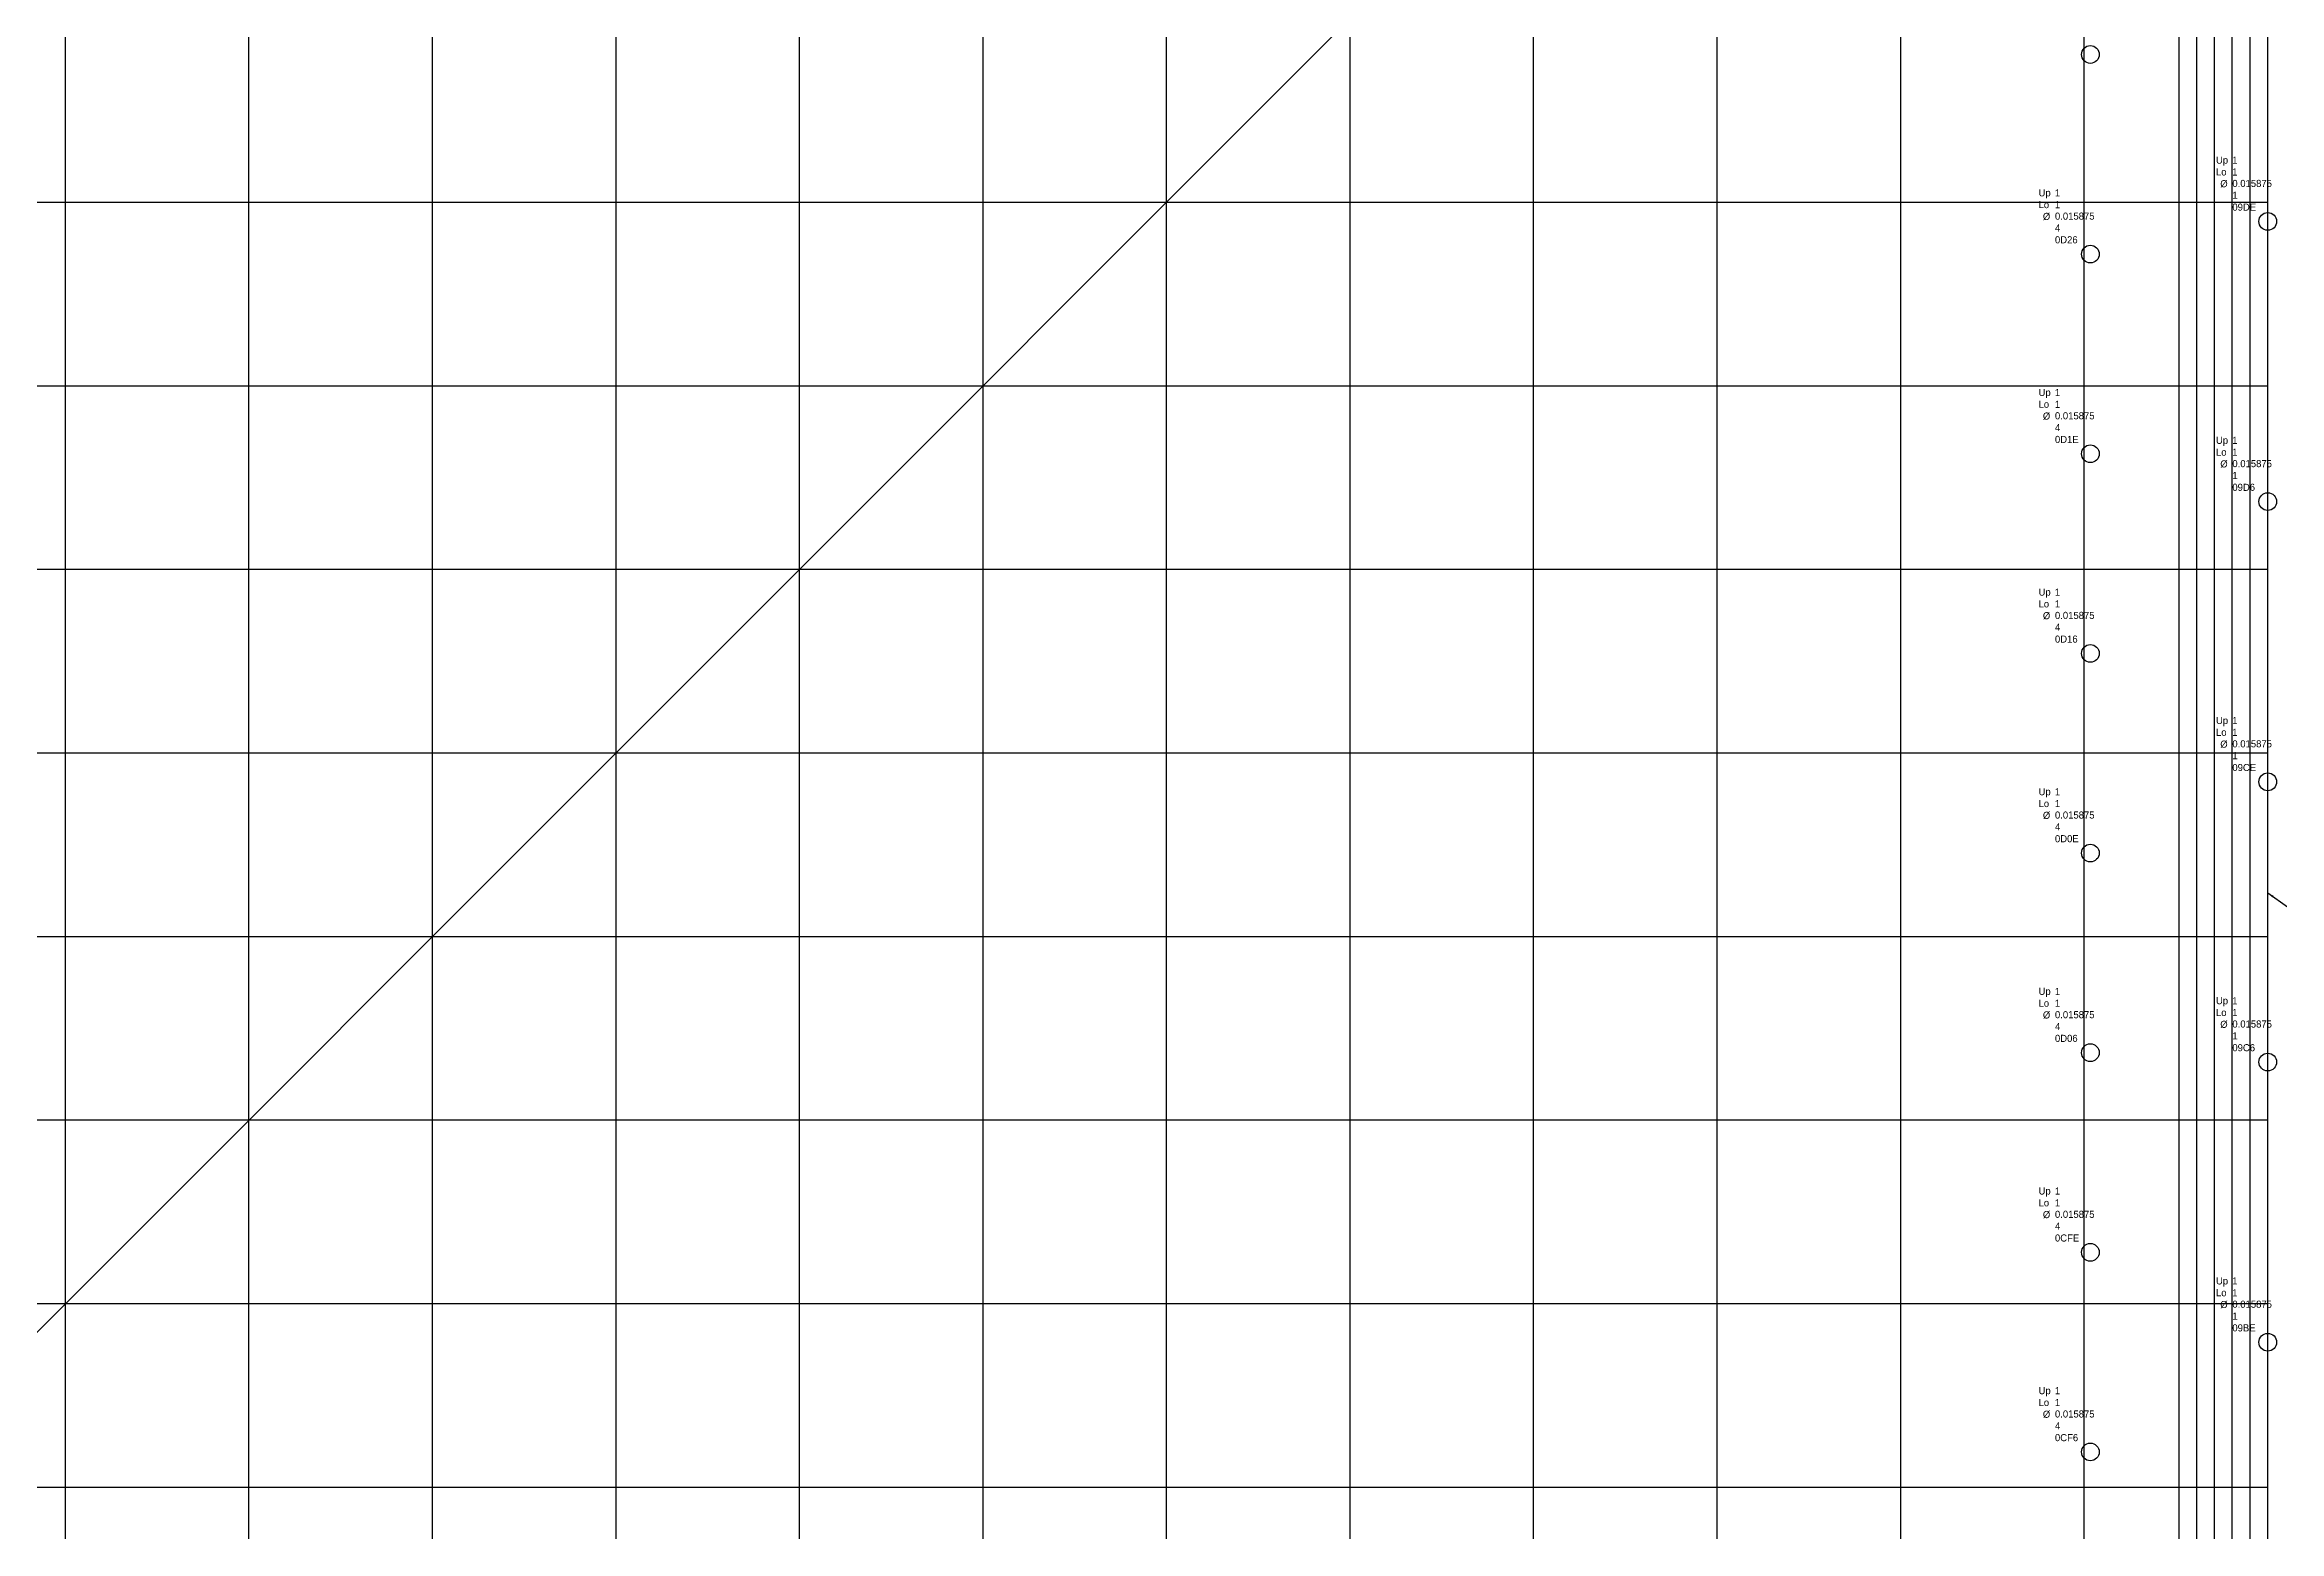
# Model space of a CAD drawing. Extents: x -24 to 199, y -12 to 167.
# Drawn here: x 87.3 to 150.3, y 81.5 to 123.4 of the extents above; entities that cross this region are included whole.
import ezdxf

# ---------------------------------------------------------------- set-up
doc = ezdxf.new("R2010")
doc.units = 0
doc.header["$MEASUREMENT"] = 0
doc.layers.get('0').update_dxf_attribs({"linetype": 'CONTINUOUS'})
doc.layers.add('PRIMARY', color=1, linetype='CONTINUOUS')
doc.layers.add('PRIMARYDATA', color=1, linetype='CONTINUOUS')
doc.dimstyles.get("Standard").update_dxf_attribs({"dimtxt": 0.18, "dimasz": 0.18, "dimexe": 0.18, "dimexo": 0.0625, "dimgap": 0.09, "dimtad": 0, "dimtih": 1, "dimtoh": 1, "dimdec": 4, "dimzin": 0, "dimdsep": 46, "dimtxsty": 'Standard', "dimcen": 0.09, "dimadec": 0, "dimazin": 0, "dimtfac": 1, "dimtdec": 4, "dimtofl": 0, "dimtmove": 0, "dimatfit": 3, "dimfxl": 1, "dimtolj": 1, "dimtzin": 0, "dimarcsym": 0})

# ---------------------------------------------------------------- blocks, each defined once
blk = doc.blocks.new('CY_ROD')
for s, p in [('Up', (-0.46, 1.328)), ('Lo', (-0.46, 0.995)), ('%%c', (-0.339, 0.663))]:
    blk.add_text(s, height=0.2).set_placement(p)
at = {"layer": 'PRIMARYDATA', "linetype": 'Continuous'}
for tag, p in [('@UPPER', (-0.001, 1.327)), ('@LOWER', (-0.001, 0.994)), ('@DIAM', (0.002, 0.671)), ('@GROUP', (0.002, 0.337)), ('@HANDLE', (0.002, 0.004))]:
    blk.add_attdef(tag, p, '', height=0.2, dxfattribs=at)

msp = doc.modelspace()

# ---------------------------------------------------------------- linework, layer by layer
at = {"layer": 'PRIMARY'}
for p, q in [((0, 0, -0.5), (150, 150, -0.5)), ((87.93103, 0, -0.5), (87.93103, 150, -0.5)), ((93.10345, 0, -0.5), (93.10345, 150, -0.5)), ((98.27586, 0, -0.5), (98.27586, 150, -0.5)), ((103.44828, 0, -0.5), (103.44828, 150, -0.5)), ((108.62069, 0, -0.5), (108.62069, 150, -0.5)), ((113.7931, 0, -0.5), (113.7931, 150, -0.5)), ((118.96552, 0, -0.5), (118.96552, 150, -0.5)), ((124.13793, 0, -0.5), (124.13793, 150, -0.5)), ((129.31034, 0, -0.5), (129.31034, 150, -0.5)), ((134.48276, 0, -0.5), (134.48276, 150, -0.5)), ((139.65517, 0, -0.5), (139.65517, 150, -0.5)), ((144.82759, 0, -0.5), (144.82759, 150, -0.5)), ((147.5, 0, -0.5), (147.5, 150, -0.5)), ((148, 0, -0.5), (148, 150, -0.5)), ((148.5, 0, -0.5), (148.5, 150, -0.5)), ((149, 0, -0.5), (149, 150, -0.5)), ((149.5, 0, -0.5), (149.5, 150, -0.5)), ((150, 0, -0.5), (150, 150, -0.5)), ((0, 118.96552, -0.5), (150, 118.96552, -0.5)), ((0, 113.7931, -0.5), (150, 113.7931, -0.5)), ((0, 108.62069, -0.5), (150, 108.62069, -0.5)), ((0, 103.44828, -0.5), (150, 103.44828, -0.5)), ((0, 98.27586, -0.5), (150, 98.27586, -0.5)), ((0, 93.10345, -0.5), (150, 93.10345, -0.5)), ((0, 87.93103, -0.5), (150, 87.93103, -0.5)), ((0, 82.75862, -0.5), (150, 82.75862, -0.5))]:
    msp.add_line(p, q, dxfattribs=at)
for centre in [(145, 123.125, -0.5), (150, 118.42105, -0.5), (145, 117.5, -0.5), (145, 111.875, -0.5), (150, 110.52632, -0.5), (145, 106.25, -0.5), (150, 102.63158, -0.5), (145, 100.625, -0.5), (145, 95, -0.5), (150, 94.73684, -0.5), (145, 89.375, -0.5), (150, 86.84211, -0.5), (145, 83.75, -0.5)]:
    msp.add_circle(centre, 0.25, dxfattribs=at)
at = {"layer": 'PRIMARY', "color": 2}
for centre in [(145, 123.125, -0.5), (150, 118.42105, -0.5), (145, 117.5, -0.5), (145, 111.875, -0.5), (150, 110.52632, -0.5), (145, 106.25, -0.5), (150, 102.63158, -0.5), (145, 100.625, -0.5), (145, 95, -0.5), (150, 94.73684, -0.5), (145, 89.375, -0.5), (150, 86.84211, -0.5), (145, 83.75, -0.5)]:
    msp.add_circle(centre, 0.25, dxfattribs=at)

# ---------------------------------------------------------------- block references
at = {"layer": 'PRIMARYDATA'}
for p, values in [((149, 118.72105), {'@UPPER': '1', '@LOWER': '1', '@DIAM': '0.015875', '@GROUP': '1', '@HANDLE': '09DE'}), ((144, 117.8), {'@UPPER': '1', '@LOWER': '1', '@DIAM': '0.015875', '@GROUP': '4', '@HANDLE': '0D26'}), ((144, 112.175), {'@UPPER': '1', '@LOWER': '1', '@DIAM': '0.015875', '@GROUP': '4', '@HANDLE': '0D1E'}), ((149, 110.82632), {'@UPPER': '1', '@LOWER': '1', '@DIAM': '0.015875', '@GROUP': '1', '@HANDLE': '09D6'}), ((144, 106.55), {'@UPPER': '1', '@LOWER': '1', '@DIAM': '0.015875', '@GROUP': '4', '@HANDLE': '0D16'}), ((149, 102.93158), {'@UPPER': '1', '@LOWER': '1', '@DIAM': '0.015875', '@GROUP': '1', '@HANDLE': '09CE'}), ((144, 100.925), {'@UPPER': '1', '@LOWER': '1', '@DIAM': '0.015875', '@GROUP': '4', '@HANDLE': '0D0E'}), ((144, 95.3), {'@UPPER': '1', '@LOWER': '1', '@DIAM': '0.015875', '@GROUP': '4', '@HANDLE': '0D06'}), ((149, 95.03684), {'@UPPER': '1', '@LOWER': '1', '@DIAM': '0.015875', '@GROUP': '1', '@HANDLE': '09C6'}), ((144, 89.675), {'@UPPER': '1', '@LOWER': '1', '@DIAM': '0.015875', '@GROUP': '4', '@HANDLE': '0CFE'}), ((149, 87.14211), {'@UPPER': '1', '@LOWER': '1', '@DIAM': '0.015875', '@GROUP': '1', '@HANDLE': '09BE'}), ((144, 84.05), {'@UPPER': '1', '@LOWER': '1', '@DIAM': '0.015875', '@GROUP': '4', '@HANDLE': '0CF6'})]:
    msp.add_blockref('CY_ROD', p, dxfattribs=at).add_auto_attribs(values)

# ---------------------------------------------------------------- leaders
at = {"layer": 'PRIMARY', "color": 8, "linetype": 'Continuous', "annotation_type": 0, "has_hookline": 1, "hookline_direction": 0, "text_width": 34.92633}
msp.add_leader([(150, 99.5), (163.9, 89.6), (164.08, 89.6)], dimstyle='Standard', dxfattribs=at)

doc.saveas('drawing.dxf')
